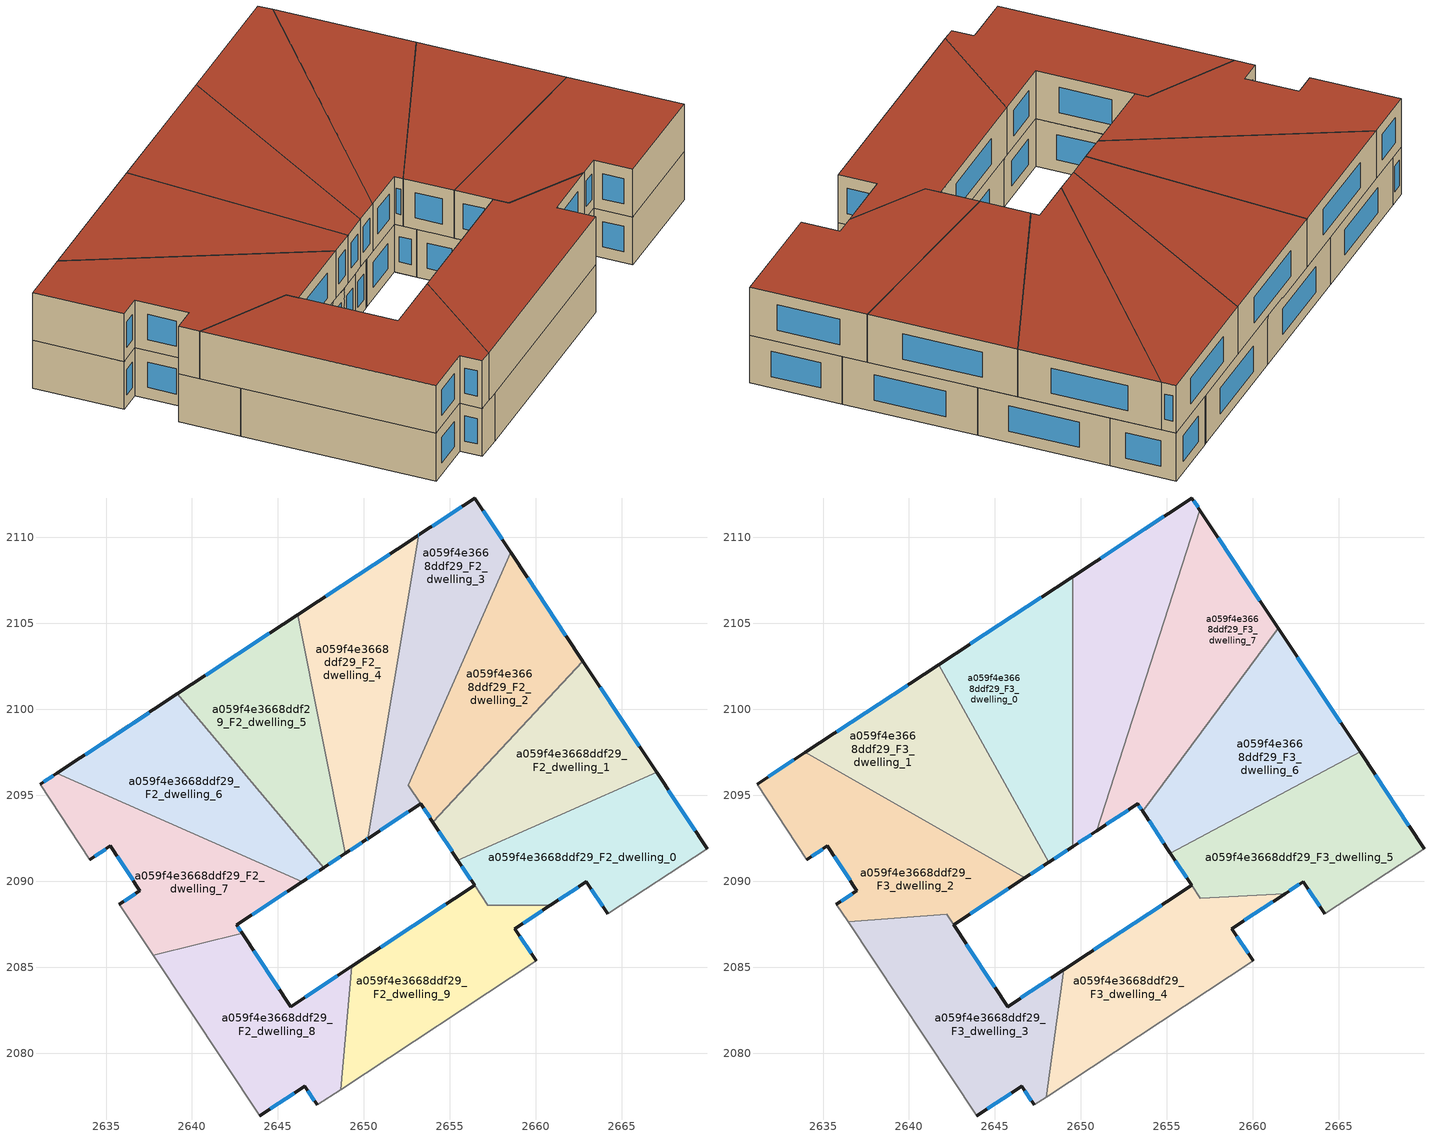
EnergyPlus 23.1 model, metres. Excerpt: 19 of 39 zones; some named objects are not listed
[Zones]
a059f4e3668ddf29_F2_dwelling_0
 floor to a059f4e3668ddf29_F1_dwelling_0 (EU_floor_Construction): 2667.02,2096.33 2669.95,2091.9 2664.18,2088.11 2662.94,2089.99 2660.85,2088.61 2657.2,2088.61 2655.46,2091.23 z6
 wall outside (EU_wall_Construction): 2669.95,2091.9 2667.02,2096.33 / 2660.85,2088.61 2662.94,2089.99 2664.18,2088.11 / 2655.46,2091.23 2656.44,2089.76 z6:9
 wall adiabatic (EU_wall_Construction): 2664.18,2088.11 2669.95,2091.9 z6:9
 wall to a059f4e3668ddf29_F2_dwelling_9 (EU_wall_Construction): 2656.44,2089.76 2657.2,2088.61 2660.85,2088.61 z6:9
 wall to a059f4e3668ddf29_F2_dwelling_1 (EU_wall_Construction): 2667.02,2096.33 2655.46,2091.23 z6:9
 window (EU_Window_Construction): 2669.26,2092.94 2667.71,2095.29 / 2663.23,2089.55 2663.89,2088.55 / 2661.34,2088.93 2662.45,2089.66 / 2655.69,2090.89 2656.21,2090.1 z6.7:8.3
a059f4e3668ddf29_F2_dwelling_1
 floor to a059f4e3668ddf29_F1_dwelling_1 (EU_floor_Construction): 2662.73,2102.8 2667.02,2096.33 2655.46,2091.23 2654.01,2093.43 z6
 wall outside (EU_wall_Construction): 2654.01,2093.43 2655.46,2091.23 / 2667.02,2096.33 2662.73,2102.8 z6:9
 wall to a059f4e3668ddf29_F2_dwelling_2 (EU_wall_Construction): 2662.73,2102.8 2654.01,2093.43 z6:9
 window (EU_Window_Construction): 2654.35,2092.92 2655.12,2091.75 / 2666.01,2097.85 2663.74,2101.28 z6.7:8.3
a059f4e3668ddf29_F2_dwelling_2
 floor to a059f4e3668ddf29_F1_dwelling_2 (EU_floor_Construction): 2658.53,2109.14 2662.73,2102.8 2654.01,2093.43 2652.58,2095.59 z6
 wall outside (EU_wall_Construction): 2662.73,2102.8 2658.53,2109.14 / 2653.3,2094.51 2654.01,2093.43 z6:9
 wall to a059f4e3668ddf29_F2_dwelling_3 (EU_wall_Construction): 2658.53,2109.14 2652.59,2095.6 / 2652.58,2095.59 2653.3,2094.51 z6:9
 window (EU_Window_Construction): 2661.75,2104.29 2659.52,2107.65 / 2653.47,2094.25 2653.84,2093.68 z6.7:8.3
a059f4e3668ddf29_F2_dwelling_3
 floor to a059f4e3668ddf29_F1_dwelling_3 (EU_floor_Construction): 2656.45,2112.29 2658.53,2109.14 2652.58,2095.59 2653.3,2094.5 2650.22,2092.48 2653.19,2110.14 z6
 wall outside (EU_wall_Construction): 2658.53,2109.14 2656.45,2112.29 2653.19,2110.14 / 2650.22,2092.48 2653.3,2094.5 z6:9
 wall to a059f4e3668ddf29_F2_dwelling_4 (EU_wall_Construction): 2653.19,2110.14 2650.22,2092.48 z6:9
 window (EU_Window_Construction): 2658.04,2109.88 2656.94,2111.55 / 2650.94,2092.95 2652.58,2094.03 / 2655.69,2111.78 2653.96,2110.64 z6.7:8.3
a059f4e3668ddf29_F2_dwelling_4
 floor to a059f4e3668ddf29_F1_dwelling_4 (EU_floor_Construction): 2653.19,2110.14 2650.22,2092.48 2650.16,2092.44 2648.92,2091.62 2646.14,2105.5 2653.14,2110.1 z6
 wall outside (EU_wall_Construction): 2653.19,2110.14 2653.14,2110.1 2646.14,2105.5 / 2648.92,2091.62 2650.16,2092.44 2650.22,2092.48 z6:9
 wall to a059f4e3668ddf29_F2_dwelling_5 (EU_wall_Construction): 2646.14,2105.5 2648.92,2091.62 z6:9
 window (EU_Window_Construction): 2651.49,2109.02 2647.78,2106.58 / 2653.18,2110.13 2653.15,2110.11 / 2650.18,2092.45 2650.21,2092.47 / 2649.21,2091.81 2649.87,2092.25 z6.7:8.3
a059f4e3668ddf29_F2_dwelling_5
 floor to a059f4e3668ddf29_F1_dwelling_5 (EU_floor_Construction): 2646.14,2105.5 2648.92,2091.62 2647.67,2090.8 2639.15,2100.89 z6
 wall outside (EU_wall_Construction): 2647.67,2090.8 2648.92,2091.62 / 2646.14,2105.5 2639.15,2100.89 z6:9
 wall to a059f4e3668ddf29_F2_dwelling_6 (EU_wall_Construction): 2639.15,2100.89 2647.67,2090.8 z6:9
 window (EU_Window_Construction): 2647.96,2090.99 2648.62,2091.43 / 2644.5,2104.42 2640.79,2101.98 z6.7:8.3
a059f4e3668ddf29_F2_dwelling_6
 floor to a059f4e3668ddf29_F1_dwelling_6 (EU_floor_Construction): 2639.15,2100.89 2647.67,2090.8 2646.42,2089.98 2632.15,2096.29 z6
 wall outside (EU_wall_Construction): 2646.42,2089.98 2647.67,2090.8 / 2639.15,2100.89 2632.15,2096.29 z6:9
 wall to a059f4e3668ddf29_F2_dwelling_7 (EU_wall_Construction): 2632.15,2096.29 2646.42,2089.98 z6:9
 window (EU_Window_Construction): 2646.71,2090.17 2647.37,2090.61 / 2637.5,2099.81 2633.79,2097.37 z6.7:8.3
a059f4e3668ddf29_F2_dwelling_7
 floor to a059f4e3668ddf29_F1_dwelling_7 (EU_floor_Construction): 2646.42,2089.98 2642.59,2087.46 2642.92,2086.97 2637.75,2085.69 2635.78,2088.67 2636.98,2089.45 2635.26,2092.06 2634.05,2091.27 2631.16,2095.64 2632.15,2096.29 z6
 wall outside (EU_wall_Construction): 2634.05,2091.27 2635.26,2092.06 2636.98,2089.45 2635.78,2088.67 / 2632.15,2096.29 2631.16,2095.64 / 2642.92,2086.97 2642.59,2087.46 2646.42,2089.98 z6:9
 wall adiabatic (EU_wall_Construction): 2631.16,2095.64 2634.05,2091.27 / 2635.78,2088.67 2637.75,2085.69 z6:9
 wall to a059f4e3668ddf29_F2_dwelling_8 (EU_wall_Construction): 2637.75,2085.69 2642.92,2086.97 z6:9
 window (EU_Window_Construction): 2635.66,2091.45 2636.57,2090.06 / 2634.34,2091.45 2634.97,2091.87 / 2631.92,2096.14 2631.39,2095.79 / 2643.49,2088.05 2645.52,2089.39 / 2642.84,2087.09 2642.67,2087.35 / 2636.7,2089.26 2636.06,2088.85 z6.7:8.3
a059f4e3668ddf29_F2_dwelling_8
 floor to a059f4e3668ddf29_F1_dwelling_8 (EU_floor_Construction): 2649.29,2085.05 2648.64,2077.88 2647.29,2077 2646.56,2078.09 2643.93,2076.36 2637.75,2085.69 2642.92,2086.97 2645.74,2082.71 z6
 wall outside (EU_wall_Construction): 2649.29,2085.05 2645.74,2082.71 2642.92,2086.97 / 2643.93,2076.36 2646.56,2078.09 2647.29,2077 z6:9
 wall adiabatic (EU_wall_Construction): 2637.75,2085.69 2643.93,2076.36 / 2647.29,2077 2648.64,2077.88 z6:9
 wall to a059f4e3668ddf29_F2_dwelling_9 (EU_wall_Construction): 2648.64,2077.88 2649.29,2085.05 z6:9
 window (EU_Window_Construction): 2645.08,2083.71 2643.58,2085.97 / 2648.46,2084.5 2646.57,2083.26 / 2646.73,2077.83 2647.12,2077.25 / 2644.55,2076.76 2645.94,2077.68 z6.7:8.3
a059f4e3668ddf29_F2_dwelling_9
 floor to a059f4e3668ddf29_F1_dwelling_9 (EU_floor_Construction): 2660.85,2088.61 2658.78,2087.25 2660.02,2085.38 2648.64,2077.88 2649.29,2085.05 2656.44,2089.76 2657.2,2088.61 z6
 wall outside (EU_wall_Construction): 2660.02,2085.38 2658.78,2087.25 2660.85,2088.61 / 2656.44,2089.76 2649.29,2085.05 z6:9
 wall adiabatic (EU_wall_Construction): 2648.64,2077.88 2660.02,2085.38 z6:9
 window (EU_Window_Construction): 2659.27,2087.57 2660.36,2088.29 / 2659.73,2085.82 2659.07,2086.81 / 2654.76,2088.65 2650.97,2086.16 z6.7:8.3
a059f4e3668ddf29_F3_dwelling_0
 floor to a059f4e3668ddf29_F2_dwelling_5 (EU_floor_Construction): 2646.14,2105.5 2648.92,2091.62 2648.13,2091.11 2641.74,2102.6 z9
 floor to a059f4e3668ddf29_F2_dwelling_4 (EU_floor_Construction): 2649.52,2107.72 2649.52,2092.02 2648.92,2091.62 2646.14,2105.5 z9
 wall outside (EU_wall_Construction): 2648.13,2091.11 2649.52,2092.02 / 2649.52,2107.72 2641.74,2102.61 z9:12
 wall to a059f4e3668ddf29_F3_dwelling_1 (EU_wall_Construction): 2641.74,2102.61 2648.13,2091.11 z9:12
 wall to a059f4e3668ddf29_F3_dwelling_8 (EU_wall_Construction): 2649.52,2092.02 2649.52,2107.72 z9:12
 window (EU_Window_Construction): 2648.46,2091.32 2649.19,2091.8 / 2647.69,2106.52 2643.57,2103.81 z9.7:11.3
 roof outside (EU_roof_Construction): 2649.52,2092.02 2649.52,2107.72 2641.74,2102.61 2648.13,2091.11 z12
a059f4e3668ddf29_F3_dwelling_1
 floor to a059f4e3668ddf29_F2_dwelling_6 (EU_floor_Construction): 2639.15,2100.89 2647.67,2090.8 2646.74,2090.19 2633.97,2097.49 z9
 floor to a059f4e3668ddf29_F2_dwelling_5 (EU_floor_Construction): 2641.74,2102.6 2648.13,2091.11 2647.67,2090.8 2639.15,2100.89 z9
 wall outside (EU_wall_Construction): 2646.74,2090.19 2648.13,2091.11 / 2641.74,2102.61 2633.97,2097.49 z9:12
 wall to a059f4e3668ddf29_F3_dwelling_2 (EU_wall_Construction): 2633.97,2097.49 2646.74,2090.19 z9:12
 window (EU_Window_Construction): 2647.07,2090.41 2647.81,2090.89 / 2639.92,2101.4 2635.8,2098.69 z9.7:11.3
 roof outside (EU_roof_Construction): 2648.13,2091.11 2641.74,2102.61 2633.97,2097.49 2646.74,2090.19 z12
a059f4e3668ddf29_F3_dwelling_2
 floor to a059f4e3668ddf29_F2_dwelling_7 (EU_floor_Construction): 2646.42,2089.98 2642.59,2087.46 2642.19,2088.07 2636.46,2087.65 2635.78,2088.67 2636.98,2089.45 2635.26,2092.06 2634.05,2091.27 2631.16,2095.64 2632.15,2096.29 z9
 floor to a059f4e3668ddf29_F2_dwelling_6 (EU_floor_Construction): 2646.74,2090.19 2646.42,2089.98 2632.15,2096.29 2633.97,2097.49 z9
 wall outside (EU_wall_Construction): 2634.05,2091.27 2635.26,2092.06 2636.98,2089.45 2635.78,2088.67 / 2633.97,2097.49 2631.16,2095.64 / 2642.59,2087.46 2646.74,2090.19 z9:12
 wall adiabatic (EU_wall_Construction): 2635.78,2088.67 2636.46,2087.65 / 2631.16,2095.64 2634.05,2091.27 z9:12
 wall to a059f4e3668ddf29_F3_dwelling_3 (EU_wall_Construction): 2636.46,2087.65 2642.19,2088.07 2642.59,2087.46 z9:12
 window (EU_Window_Construction): 2636.7,2089.26 2636.06,2088.85 / 2635.66,2091.45 2636.57,2090.06 / 2634.34,2091.45 2634.97,2091.87 / 2633.31,2097.06 2631.82,2096.07 / 2643.57,2088.1 2645.77,2089.55 z9.7:11.3
 roof outside (EU_roof_Construction): 2646.74,2090.19 2633.97,2097.49 2631.16,2095.64 2634.05,2091.27 2635.26,2092.06 2636.98,2089.45 2635.78,2088.67 2636.46,2087.65 2642.19,2088.07 2642.59,2087.46 z12
a059f4e3668ddf29_F3_dwelling_3
 floor to a059f4e3668ddf29_F2_dwelling_8 (EU_floor_Construction): 2649,2084.86 2647.98,2077.45 2647.29,2077 2646.56,2078.09 2643.93,2076.36 2637.75,2085.69 2642.92,2086.97 2645.74,2082.71 z9
 floor to a059f4e3668ddf29_F2_dwelling_7 (EU_floor_Construction): 2642.19,2088.07 2642.92,2086.97 2637.75,2085.69 2636.46,2087.65 z9
 wall outside (EU_wall_Construction): 2649,2084.86 2645.74,2082.71 2642.59,2087.46 / 2643.93,2076.36 2646.56,2078.09 2647.29,2077 z9:12
 wall to a059f4e3668ddf29_F3_dwelling_4 (EU_wall_Construction): 2647.98,2077.45 2649,2084.86 z9:12
 wall adiabatic (EU_wall_Construction): 2647.29,2077 2647.98,2077.45 / 2636.46,2087.65 2643.93,2076.36 z9:12
 window (EU_Window_Construction): 2648.24,2084.36 2646.51,2083.22 / 2646.73,2077.83 2647.12,2077.25 / 2644.55,2076.76 2645.94,2077.68 / 2645,2083.83 2643.33,2086.35 z9.7:11.3
 roof outside (EU_roof_Construction): 2647.98,2077.45 2649,2084.86 2645.74,2082.71 2642.19,2088.07 2636.46,2087.65 2643.93,2076.36 2646.56,2078.09 2647.29,2077 z12
a059f4e3668ddf29_F3_dwelling_4
 floor to a059f4e3668ddf29_F2_dwelling_9 (EU_floor_Construction): 2660.85,2088.61 2658.78,2087.25 2660.02,2085.38 2648.64,2077.88 2649.29,2085.05 2656.44,2089.76 2657.2,2088.61 z9
 floor to a059f4e3668ddf29_F2_dwelling_0 (EU_floor_Construction): 2661.88,2089.29 2660.85,2088.61 2657.2,2088.61 2656.93,2089.02 z9
 floor to a059f4e3668ddf29_F2_dwelling_8 (EU_floor_Construction): 2649.29,2085.05 2648.64,2077.88 2647.98,2077.45 2649,2084.86 z9
 wall outside (EU_wall_Construction): 2656.44,2089.76 2649,2084.86 / 2660.02,2085.38 2658.78,2087.25 2661.88,2089.29 z9:12
 wall adiabatic (EU_wall_Construction): 2647.98,2077.45 2660.02,2085.38 z9:12
 wall to a059f4e3668ddf29_F3_dwelling_5 (EU_wall_Construction): 2661.88,2089.29 2656.93,2089.02 2656.44,2089.76 z9:12
 window (EU_Window_Construction): 2654.69,2088.61 2650.75,2086.01 / 2659.51,2087.73 2661.15,2088.81 / 2659.73,2085.82 2659.07,2086.81 z9.7:11.3
 roof outside (EU_roof_Construction): 2660.02,2085.38 2658.78,2087.25 2661.88,2089.29 2656.93,2089.02 2656.44,2089.76 2649,2084.86 2647.98,2077.45 z12
a059f4e3668ddf29_F3_dwelling_5
 floor to a059f4e3668ddf29_F2_dwelling_0 (EU_floor_Construction): 2667.02,2096.33 2669.95,2091.9 2664.18,2088.11 2662.94,2089.99 2661.88,2089.29 2656.93,2089.02 2655.47,2091.23 z9
 floor to a059f4e3668ddf29_F2_dwelling_1 (EU_floor_Construction): 2666.23,2097.52 2667.02,2096.33 2655.47,2091.23 2655.2,2091.64 z9
 wall outside (EU_wall_Construction): 2669.95,2091.9 2666.23,2097.52 / 2661.88,2089.29 2662.94,2089.99 2664.18,2088.11 / 2655.2,2091.64 2656.44,2089.76 z9:12
 wall to a059f4e3668ddf29_F3_dwelling_6 (EU_wall_Construction): 2666.23,2097.52 2655.2,2091.64 z9:12
 wall adiabatic (EU_wall_Construction): 2664.18,2088.11 2669.95,2091.9 z9:12
 window (EU_Window_Construction): 2669.08,2093.22 2667.1,2096.2 / 2663.23,2089.55 2663.89,2088.55 / 2662.13,2089.45 2662.69,2089.82 / 2655.49,2091.2 2656.15,2090.2 z9.7:11.3
 roof outside (EU_roof_Construction): 2669.95,2091.9 2666.23,2097.52 2655.2,2091.64 2656.93,2089.02 2661.88,2089.29 2662.94,2089.99 2664.18,2088.11 z12
a059f4e3668ddf29_F3_dwelling_6
 floor to a059f4e3668ddf29_F2_dwelling_1 (EU_floor_Construction): 2662.73,2102.8 2666.23,2097.52 2655.2,2091.64 2654.01,2093.43 z9
 floor to a059f4e3668ddf29_F2_dwelling_2 (EU_floor_Construction): 2661.47,2104.71 2662.73,2102.8 2654.01,2093.43 2653.58,2094.08 z9
 wall outside (EU_wall_Construction): 2653.58,2094.08 2655.2,2091.64 / 2666.23,2097.52 2661.47,2104.71 z9:12
 wall to a059f4e3668ddf29_F3_dwelling_7 (EU_wall_Construction): 2661.47,2104.71 2653.58,2094.08 z9:12
 window (EU_Window_Construction): 2653.96,2093.51 2654.82,2092.21 / 2665.11,2099.21 2662.59,2103.02 z9.7:11.3
 roof outside (EU_roof_Construction): 2666.23,2097.52 2661.47,2104.71 2653.58,2094.08 2655.2,2091.64 z12
a059f4e3668ddf29_F3_dwelling_7
 floor to a059f4e3668ddf29_F2_dwelling_2 (EU_floor_Construction): 2658.53,2109.14 2661.47,2104.71 2653.58,2094.08 2652.59,2095.6 z9
 floor to a059f4e3668ddf29_F2_dwelling_3 (EU_floor_Construction): 2656.92,2111.58 2658.53,2109.14 2652.58,2095.59 2653.3,2094.5 2650.91,2092.93 z9
 wall outside (EU_wall_Construction): 2650.91,2092.93 2653.3,2094.5 2653.58,2094.08 / 2661.47,2104.71 2656.92,2111.58 z9:12
 wall to a059f4e3668ddf29_F3_dwelling_8 (EU_wall_Construction): 2656.92,2111.58 2650.91,2092.93 z9:12
 window (EU_Window_Construction): 2653.37,2094.41 2653.51,2094.18 / 2651.47,2093.3 2652.74,2094.14 / 2660.4,2106.32 2657.99,2109.96 z9.7:11.3
 roof outside (EU_roof_Construction): 2653.58,2094.08 2661.47,2104.71 2656.92,2111.58 2650.91,2092.93 2653.3,2094.5 z12
a059f4e3668ddf29_F3_dwelling_8
 floor to a059f4e3668ddf29_F2_dwelling_3 (EU_floor_Construction): 2656.45,2112.29 2656.92,2111.58 2650.91,2092.93 2650.22,2092.48 2653.19,2110.14 z9
 floor to a059f4e3668ddf29_F2_dwelling_4 (EU_floor_Construction): 2653.19,2110.14 2650.22,2092.48 2650.2,2092.46 2649.52,2092.02 2649.52,2107.72 z9
 wall outside (EU_wall_Construction): 2649.52,2092.02 2650.91,2092.93 / 2656.92,2111.58 2656.45,2112.29 2649.52,2107.72 z9:12
 window (EU_Window_Construction): 2649.85,2092.23 2650.58,2092.72 / 2654.82,2111.21 2651.15,2108.79 / 2656.81,2111.74 2656.56,2112.12 z9.7:11.3
 roof outside (EU_roof_Construction): 2650.91,2092.93 2656.92,2111.58 2656.45,2112.29 2649.52,2107.72 2649.52,2092.02 z12
[Building]
EU S2 Campaign: North Axis=0; Terrain=City; Solar Distribution=FullExterior
[Site:Location]
Budapest.Ferenc.Liszt.Intl.AP: Latitude=47.437; Longitude=19.256; Time Zone=1; Elevation=185
[SizingPeriod:WeatherFileDays]
AnnualSizingPeriod: Begin Month=1; Begin Day of Month=1; End Month=12; End Day of Month=31; Day of Week for Start Day=Monday; Use Weather File Daylight Saving Period=No; Use Weather File Rain and Snow Indicators=No
[MATERIAL]
EU_InternalMass_Material: Roughness=MediumRough; Thickness=0.1; Conductivity=1; Density=1800; Specific Heat=900; Thermal Absorptance=0.9; Solar Absorptance=0.7; Visible Absorptance=0.7
[MATERIAL:NOMASS] Roughness=MediumRough; Thermal Absorptance=0.9; Solar Absorptance=0.7; Visible Absorptance=0.7
Name | Thermal Resistance
EU_wall_NoMass | 0.832559
EU_roof_NoMass | 1.39638
EU_floor_NoMass | 0.872794
[WINDOWMATERIAL:SIMPLEGLAZINGSYSTEM]
EU_Window_SimpleGlazing: UFactor=2.79869; Solar Heat Gain Coefficient=0.75; Visible Transmittance=0.75
[CONSTRUCTION]
EU_wall_Construction: EU_wall_NoMass
EU_roof_Construction: EU_roof_NoMass
EU_floor_Construction: EU_floor_NoMass
EU_Window_Construction: EU_Window_SimpleGlazing
EU_InternalMass_Construction: EU_InternalMass_Material
[ZONE] Type=1; Multiplier=1; Ceiling Height=autocalculate; Floor Area=autocalculate; Part of Total Floor Area=Yes
Name | Volume
a059f4e3668ddf29_F2_dwelling_0 | 190.693
a059f4e3668ddf29_F3_dwelling_0 | 215.771
a059f4e3668ddf29_F2_dwelling_1 | 194.149
a059f4e3668ddf29_F3_dwelling_1 | 215.715
a059f4e3668ddf29_F2_dwelling_2 | 190.275
a059f4e3668ddf29_F3_dwelling_2 | 217.192
a059f4e3668ddf29_F2_dwelling_3 | 195.438
a059f4e3668ddf29_F3_dwelling_3 | 214.326
a059f4e3668ddf29_F2_dwelling_4 | 196.84
a059f4e3668ddf29_F3_dwelling_4 | 211.897
a059f4e3668ddf29_F2_dwelling_5 | 194.174
a059f4e3668ddf29_F3_dwelling_5 | 219.558
a059f4e3668ddf29_F2_dwelling_6 | 194.167
a059f4e3668ddf29_F3_dwelling_6 | 215.74
a059f4e3668ddf29_F2_dwelling_7 | 194.162
a059f4e3668ddf29_F3_dwelling_7 | 215.765
a059f4e3668ddf29_F2_dwelling_8 | 196.319
a059f4e3668ddf29_F3_dwelling_8 | 215.723
a059f4e3668ddf29_F2_dwelling_9 | 195.504
[INTERNALMASS] Construction=EU_InternalMass_Construction
Name | Zone or ZoneList | Surface Area
a059f4e3668ddf29_F2_dwelling_0_EU_InternalMass | a059f4e3668ddf29_F2_dwelling_0 | 63.5627
a059f4e3668ddf29_F2_dwelling_1_EU_InternalMass | a059f4e3668ddf29_F2_dwelling_1 | 64.7164
a059f4e3668ddf29_F2_dwelling_2_EU_InternalMass | a059f4e3668ddf29_F2_dwelling_2 | 63.4264
a059f4e3668ddf29_F2_dwelling_3_EU_InternalMass | a059f4e3668ddf29_F2_dwelling_3 | 65.1438
a059f4e3668ddf29_F2_dwelling_4_EU_InternalMass | a059f4e3668ddf29_F2_dwelling_4 | 65.6152
a059f4e3668ddf29_F2_dwelling_5_EU_InternalMass | a059f4e3668ddf29_F2_dwelling_5 | 64.7247
a059f4e3668ddf29_F2_dwelling_6_EU_InternalMass | a059f4e3668ddf29_F2_dwelling_6 | 64.7224
a059f4e3668ddf29_F2_dwelling_7_EU_InternalMass | a059f4e3668ddf29_F2_dwelling_7 | 64.7205
a059f4e3668ddf29_F2_dwelling_8_EU_InternalMass | a059f4e3668ddf29_F2_dwelling_8 | 65.4453
a059f4e3668ddf29_F2_dwelling_9_EU_InternalMass | a059f4e3668ddf29_F2_dwelling_9 | 65.1627
a059f4e3668ddf29_F3_dwelling_0_EU_InternalMass | a059f4e3668ddf29_F3_dwelling_0 | 71.9239
a059f4e3668ddf29_F3_dwelling_1_EU_InternalMass | a059f4e3668ddf29_F3_dwelling_1 | 71.9051
a059f4e3668ddf29_F3_dwelling_2_EU_InternalMass | a059f4e3668ddf29_F3_dwelling_2 | 72.3961
a059f4e3668ddf29_F3_dwelling_3_EU_InternalMass | a059f4e3668ddf29_F3_dwelling_3 | 71.4435
a059f4e3668ddf29_F3_dwelling_4_EU_InternalMass | a059f4e3668ddf29_F3_dwelling_4 | 70.6331
a059f4e3668ddf29_F3_dwelling_5_EU_InternalMass | a059f4e3668ddf29_F3_dwelling_5 | 73.1919
a059f4e3668ddf29_F3_dwelling_6_EU_InternalMass | a059f4e3668ddf29_F3_dwelling_6 | 71.9131
a059f4e3668ddf29_F3_dwelling_7_EU_InternalMass | a059f4e3668ddf29_F3_dwelling_7 | 71.9218
a059f4e3668ddf29_F3_dwelling_8_EU_InternalMass | a059f4e3668ddf29_F3_dwelling_8 | 71.9075
[OTHEREQUIPMENT] Fuel Type=Electricity; Design Level Calculation Method=Watts/Area; Power per Zone Floor Area=1; Fraction Latent=0; Fraction Radiant=0; Fraction Lost=0; Carbon Dioxide Generation Rate=0; EndUse Subcategory=EU_Step8_InternalGains
Name | Zone or ZoneList or Space or SpaceList | Schedule
EU_Step8_InternalGain_a059f4e3668ddf29_F2_dwelling_0_f000 | a059f4e3668ddf29_F2_dwelling_0 | EU_Step8_GainSchedule_a059f4e3668ddf29_F2_dwelling_0_f000
EU_Step8_InternalGain_a059f4e3668ddf29_F2_dwelling_1_f000 | a059f4e3668ddf29_F2_dwelling_1 | EU_Step8_GainSchedule_a059f4e3668ddf29_F2_dwelling_1_f000
EU_Step8_InternalGain_a059f4e3668ddf29_F2_dwelling_2_f000 | a059f4e3668ddf29_F2_dwelling_2 | EU_Step8_GainSchedule_a059f4e3668ddf29_F2_dwelling_2_f000
EU_Step8_InternalGain_a059f4e3668ddf29_F2_dwelling_3_f000 | a059f4e3668ddf29_F2_dwelling_3 | EU_Step8_GainSchedule_a059f4e3668ddf29_F2_dwelling_3_f000
EU_Step8_InternalGain_a059f4e3668ddf29_F2_dwelling_4_f000 | a059f4e3668ddf29_F2_dwelling_4 | EU_Step8_GainSchedule_a059f4e3668ddf29_F2_dwelling_4_f000
EU_Step8_InternalGain_a059f4e3668ddf29_F2_dwelling_5_f000 | a059f4e3668ddf29_F2_dwelling_5 | EU_Step8_GainSchedule_a059f4e3668ddf29_F2_dwelling_5_f000
EU_Step8_InternalGain_a059f4e3668ddf29_F2_dwelling_6_f000 | a059f4e3668ddf29_F2_dwelling_6 | EU_Step8_GainSchedule_a059f4e3668ddf29_F2_dwelling_6_f000
EU_Step8_InternalGain_a059f4e3668ddf29_F2_dwelling_7_f000 | a059f4e3668ddf29_F2_dwelling_7 | EU_Step8_GainSchedule_a059f4e3668ddf29_F2_dwelling_7_f000
EU_Step8_InternalGain_a059f4e3668ddf29_F2_dwelling_8_f000 | a059f4e3668ddf29_F2_dwelling_8 | EU_Step8_GainSchedule_a059f4e3668ddf29_F2_dwelling_8_f000
EU_Step8_InternalGain_a059f4e3668ddf29_F2_dwelling_9_f000 | a059f4e3668ddf29_F2_dwelling_9 | EU_Step8_GainSchedule_a059f4e3668ddf29_F2_dwelling_9_f000
EU_Step8_InternalGain_a059f4e3668ddf29_F3_dwelling_0_f000 | a059f4e3668ddf29_F3_dwelling_0 | EU_Step8_GainSchedule_a059f4e3668ddf29_F3_dwelling_0_f000
EU_Step8_InternalGain_a059f4e3668ddf29_F3_dwelling_1_f000 | a059f4e3668ddf29_F3_dwelling_1 | EU_Step8_GainSchedule_a059f4e3668ddf29_F3_dwelling_1_f000
EU_Step8_InternalGain_a059f4e3668ddf29_F3_dwelling_2_f000 | a059f4e3668ddf29_F3_dwelling_2 | EU_Step8_GainSchedule_a059f4e3668ddf29_F3_dwelling_2_f000
EU_Step8_InternalGain_a059f4e3668ddf29_F3_dwelling_3_f000 | a059f4e3668ddf29_F3_dwelling_3 | EU_Step8_GainSchedule_a059f4e3668ddf29_F3_dwelling_3_f000
EU_Step8_InternalGain_a059f4e3668ddf29_F3_dwelling_4_f000 | a059f4e3668ddf29_F3_dwelling_4 | EU_Step8_GainSchedule_a059f4e3668ddf29_F3_dwelling_4_f000
EU_Step8_InternalGain_a059f4e3668ddf29_F3_dwelling_5_f000 | a059f4e3668ddf29_F3_dwelling_5 | EU_Step8_GainSchedule_a059f4e3668ddf29_F3_dwelling_5_f000
EU_Step8_InternalGain_a059f4e3668ddf29_F3_dwelling_6_f000 | a059f4e3668ddf29_F3_dwelling_6 | EU_Step8_GainSchedule_a059f4e3668ddf29_F3_dwelling_6_f000
EU_Step8_InternalGain_a059f4e3668ddf29_F3_dwelling_7_f000 | a059f4e3668ddf29_F3_dwelling_7 | EU_Step8_GainSchedule_a059f4e3668ddf29_F3_dwelling_7_f000
EU_Step8_InternalGain_a059f4e3668ddf29_F3_dwelling_8_f000 | a059f4e3668ddf29_F3_dwelling_8 | EU_Step8_GainSchedule_a059f4e3668ddf29_F3_dwelling_8_f000
[ZONEVENTILATION:DESIGNFLOWRATE] Schedule=EU_AlwaysOn; Design Flow Rate Calculation Method=AirChanges/Hour; Air Changes per Hour=0.475469; Ventilation Type=Natural; Fan Pressure Rise=0; Fan Total Efficiency=1; Constant Term Coefficient=1; Temperature Term Coefficient=0; Velocity Term Coefficient=0; Velocity Squared Term Coefficient=0; Minimum Indoor Temperature=-100; Maximum Indoor Temperature=100; Delta Temperature=-100; Minimum Outdoor Temperature=-100; Maximum Outdoor Temperature=100; Maximum Wind Speed=40
Name | Zone or ZoneList or Space or SpaceList
EU_ConstantAir_a059f4e3668ddf29_F2_dwelling_0 | a059f4e3668ddf29_F2_dwelling_0
EU_ConstantAir_a059f4e3668ddf29_F2_dwelling_1 | a059f4e3668ddf29_F2_dwelling_1
EU_ConstantAir_a059f4e3668ddf29_F2_dwelling_2 | a059f4e3668ddf29_F2_dwelling_2
EU_ConstantAir_a059f4e3668ddf29_F2_dwelling_3 | a059f4e3668ddf29_F2_dwelling_3
EU_ConstantAir_a059f4e3668ddf29_F2_dwelling_4 | a059f4e3668ddf29_F2_dwelling_4
EU_ConstantAir_a059f4e3668ddf29_F2_dwelling_5 | a059f4e3668ddf29_F2_dwelling_5
EU_ConstantAir_a059f4e3668ddf29_F2_dwelling_6 | a059f4e3668ddf29_F2_dwelling_6
EU_ConstantAir_a059f4e3668ddf29_F2_dwelling_7 | a059f4e3668ddf29_F2_dwelling_7
EU_ConstantAir_a059f4e3668ddf29_F2_dwelling_8 | a059f4e3668ddf29_F2_dwelling_8
EU_ConstantAir_a059f4e3668ddf29_F2_dwelling_9 | a059f4e3668ddf29_F2_dwelling_9
EU_ConstantAir_a059f4e3668ddf29_F3_dwelling_0 | a059f4e3668ddf29_F3_dwelling_0
EU_ConstantAir_a059f4e3668ddf29_F3_dwelling_1 | a059f4e3668ddf29_F3_dwelling_1
EU_ConstantAir_a059f4e3668ddf29_F3_dwelling_2 | a059f4e3668ddf29_F3_dwelling_2
EU_ConstantAir_a059f4e3668ddf29_F3_dwelling_3 | a059f4e3668ddf29_F3_dwelling_3
EU_ConstantAir_a059f4e3668ddf29_F3_dwelling_4 | a059f4e3668ddf29_F3_dwelling_4
EU_ConstantAir_a059f4e3668ddf29_F3_dwelling_5 | a059f4e3668ddf29_F3_dwelling_5
EU_ConstantAir_a059f4e3668ddf29_F3_dwelling_6 | a059f4e3668ddf29_F3_dwelling_6
EU_ConstantAir_a059f4e3668ddf29_F3_dwelling_7 | a059f4e3668ddf29_F3_dwelling_7
EU_ConstantAir_a059f4e3668ddf29_F3_dwelling_8 | a059f4e3668ddf29_F3_dwelling_8
[HVACTEMPLATE:ZONE:IDEALLOADSAIRSYSTEM] System Availability Schedule=EU_AlwaysOn; Maximum Heating Supply Air Temperature=50; Minimum Cooling Supply Air Temperature=13; Maximum Heating Supply Air Humidity Ratio=0.0156; Minimum Cooling Supply Air Humidity Ratio=0.0077; Heating Limit=NoLimit; Cooling Limit=NoLimit; Heating Availability Schedule=EU_AlwaysOn; Cooling Availability Schedule=EU_CoolingOff; Dehumidification Control Type=ConstantSensibleHeatRatio; Cooling Sensible Heat Ratio=0.7; Dehumidification Setpoint=60; Humidification Control Type=None; Humidification Setpoint=30; Outdoor Air Method=None; Outdoor Air Flow Rate per Person=0.00944; Outdoor Air Flow Rate per Zone Floor Area=0; Outdoor Air Flow Rate per Zone=0; Demand Controlled Ventilation Type=None; Outdoor Air Economizer Type=NoEconomizer; Heat Recovery Type=None; Sensible Heat Recovery Effectiveness=0.7; Latent Heat Recovery Effectiveness=0.65
Name | Template Thermostat
a059f4e3668ddf29_F2_dwelling_0 | EU_HeatOnly_a059f4e3668ddf29_F2_dwelling_0
a059f4e3668ddf29_F2_dwelling_1 | EU_HeatOnly_a059f4e3668ddf29_F2_dwelling_1
a059f4e3668ddf29_F2_dwelling_2 | EU_HeatOnly_a059f4e3668ddf29_F2_dwelling_2
a059f4e3668ddf29_F2_dwelling_3 | EU_HeatOnly_a059f4e3668ddf29_F2_dwelling_3
a059f4e3668ddf29_F2_dwelling_4 | EU_HeatOnly_a059f4e3668ddf29_F2_dwelling_4
a059f4e3668ddf29_F2_dwelling_5 | EU_HeatOnly_a059f4e3668ddf29_F2_dwelling_5
a059f4e3668ddf29_F2_dwelling_6 | EU_HeatOnly_a059f4e3668ddf29_F2_dwelling_6
a059f4e3668ddf29_F2_dwelling_7 | EU_HeatOnly_a059f4e3668ddf29_F2_dwelling_7
a059f4e3668ddf29_F2_dwelling_8 | EU_HeatOnly_a059f4e3668ddf29_F2_dwelling_8
a059f4e3668ddf29_F2_dwelling_9 | EU_HeatOnly_a059f4e3668ddf29_F2_dwelling_9
a059f4e3668ddf29_F3_dwelling_0 | EU_HeatOnly_a059f4e3668ddf29_F3_dwelling_0
a059f4e3668ddf29_F3_dwelling_1 | EU_HeatOnly_a059f4e3668ddf29_F3_dwelling_1
a059f4e3668ddf29_F3_dwelling_2 | EU_HeatOnly_a059f4e3668ddf29_F3_dwelling_2
a059f4e3668ddf29_F3_dwelling_3 | EU_HeatOnly_a059f4e3668ddf29_F3_dwelling_3
a059f4e3668ddf29_F3_dwelling_4 | EU_HeatOnly_a059f4e3668ddf29_F3_dwelling_4
a059f4e3668ddf29_F3_dwelling_5 | EU_HeatOnly_a059f4e3668ddf29_F3_dwelling_5
a059f4e3668ddf29_F3_dwelling_6 | EU_HeatOnly_a059f4e3668ddf29_F3_dwelling_6
a059f4e3668ddf29_F3_dwelling_7 | EU_HeatOnly_a059f4e3668ddf29_F3_dwelling_7
a059f4e3668ddf29_F3_dwelling_8 | EU_HeatOnly_a059f4e3668ddf29_F3_dwelling_8
[SIZING:ZONE] Zone Cooling Design Supply Air Temperature Input Method=SupplyAirTemperature; Zone Cooling Design Supply Air Temperature=13; Zone Heating Design Supply Air Temperature Input Method=SupplyAirTemperature; Zone Heating Design Supply Air Temperature=50; Zone Cooling Design Supply Air Humidity Ratio=0.008; Zone Heating Design Supply Air Humidity Ratio=0.008; Cooling Design Air Flow Method=DesignDay; Cooling Design Air Flow Rate=0; Cooling Minimum Air Flow per Zone Floor Area=0.000762; Cooling Minimum Air Flow=0; Cooling Minimum Air Flow Fraction=0.2; Heating Design Air Flow Method=DesignDay; Heating Design Air Flow Rate=0; Heating Maximum Air Flow per Zone Floor Area=0.002032; Heating Maximum Air Flow=0.141576; Heating Maximum Air Flow Fraction=0.3; Account for Dedicated Outdoor Air System=No; Dedicated Outdoor Air System Control Strategy=NeutralSupplyAir; Dedicated Outdoor Air Low Setpoint Temperature for Design=autosize; Dedicated Outdoor Air High Setpoint Temperature for Design=autosize; Zone Load Sizing Method=Sensible Load Only No Latent Load; Zone Latent Cooling Design Supply Air Humidity Ratio Input Method=HumidityRatioDifference; Zone Cooling Design Supply Air Humidity Ratio Difference=0.005; Zone Latent Heating Design Supply Air Humidity Ratio Input Method=HumidityRatioDifference; Zone Humidification Design Supply Air Humidity Ratio Difference=0.005
a059f4e3668ddf29_F2_dwelling_0; a059f4e3668ddf29_F2_dwelling_1; a059f4e3668ddf29_F2_dwelling_2; a059f4e3668ddf29_F2_dwelling_3; a059f4e3668ddf29_F2_dwelling_4; a059f4e3668ddf29_F2_dwelling_5; a059f4e3668ddf29_F2_dwelling_6; a059f4e3668ddf29_F2_dwelling_7; a059f4e3668ddf29_F2_dwelling_8; a059f4e3668ddf29_F2_dwelling_9; a059f4e3668ddf29_F3_dwelling_0; a059f4e3668ddf29_F3_dwelling_1; a059f4e3668ddf29_F3_dwelling_2; a059f4e3668ddf29_F3_dwelling_3; a059f4e3668ddf29_F3_dwelling_4; a059f4e3668ddf29_F3_dwelling_5; a059f4e3668ddf29_F3_dwelling_6; a059f4e3668ddf29_F3_dwelling_7; a059f4e3668ddf29_F3_dwelling_8
[SCHEDULE:CONSTANT]
Name | Hourly Value
EU_AlwaysOn | 1
EU_CoolingOff | 0
[SCHEDULE:FILE] Column Number=1; Rows to Skip at Top=0; Number of Hours of Data=8760; Column Separator=Comma; Interpolate to Timestep=No; Minutes per Item=60; Adjust Schedule for Daylight Savings=Yes
Name | File
EU_Step8_GainSchedule_a059f4e3668ddf29_F2_dwelling_0_f000 | ../../schedules/a059f4e3668ddf29/a059f4e3668ddf29_F2_dwelling_0_f000_gain.csv
EU_Step8_GainSchedule_a059f4e3668ddf29_F2_dwelling_1_f000 | ../../schedules/a059f4e3668ddf29/a059f4e3668ddf29_F2_dwelling_1_f000_gain.csv
EU_Step8_GainSchedule_a059f4e3668ddf29_F2_dwelling_2_f000 | ../../schedules/a059f4e3668ddf29/a059f4e3668ddf29_F2_dwelling_2_f000_gain.csv
EU_Step8_GainSchedule_a059f4e3668ddf29_F2_dwelling_3_f000 | ../../schedules/a059f4e3668ddf29/a059f4e3668ddf29_F2_dwelling_3_f000_gain.csv
EU_Step8_GainSchedule_a059f4e3668ddf29_F2_dwelling_4_f000 | ../../schedules/a059f4e3668ddf29/a059f4e3668ddf29_F2_dwelling_4_f000_gain.csv
EU_Step8_GainSchedule_a059f4e3668ddf29_F2_dwelling_5_f000 | ../../schedules/a059f4e3668ddf29/a059f4e3668ddf29_F2_dwelling_5_f000_gain.csv
EU_Step8_GainSchedule_a059f4e3668ddf29_F2_dwelling_6_f000 | ../../schedules/a059f4e3668ddf29/a059f4e3668ddf29_F2_dwelling_6_f000_gain.csv
EU_Step8_GainSchedule_a059f4e3668ddf29_F2_dwelling_7_f000 | ../../schedules/a059f4e3668ddf29/a059f4e3668ddf29_F2_dwelling_7_f000_gain.csv
EU_Step8_GainSchedule_a059f4e3668ddf29_F2_dwelling_8_f000 | ../../schedules/a059f4e3668ddf29/a059f4e3668ddf29_F2_dwelling_8_f000_gain.csv
EU_Step8_GainSchedule_a059f4e3668ddf29_F2_dwelling_9_f000 | ../../schedules/a059f4e3668ddf29/a059f4e3668ddf29_F2_dwelling_9_f000_gain.csv
EU_Step8_GainSchedule_a059f4e3668ddf29_F3_dwelling_0_f000 | ../../schedules/a059f4e3668ddf29/a059f4e3668ddf29_F3_dwelling_0_f000_gain.csv
EU_Step8_GainSchedule_a059f4e3668ddf29_F3_dwelling_1_f000 | ../../schedules/a059f4e3668ddf29/a059f4e3668ddf29_F3_dwelling_1_f000_gain.csv
EU_Step8_GainSchedule_a059f4e3668ddf29_F3_dwelling_2_f000 | ../../schedules/a059f4e3668ddf29/a059f4e3668ddf29_F3_dwelling_2_f000_gain.csv
EU_Step8_GainSchedule_a059f4e3668ddf29_F3_dwelling_3_f000 | ../../schedules/a059f4e3668ddf29/a059f4e3668ddf29_F3_dwelling_3_f000_gain.csv
EU_Step8_GainSchedule_a059f4e3668ddf29_F3_dwelling_4_f000 | ../../schedules/a059f4e3668ddf29/a059f4e3668ddf29_F3_dwelling_4_f000_gain.csv
EU_Step8_GainSchedule_a059f4e3668ddf29_F3_dwelling_5_f000 | ../../schedules/a059f4e3668ddf29/a059f4e3668ddf29_F3_dwelling_5_f000_gain.csv
EU_Step8_GainSchedule_a059f4e3668ddf29_F3_dwelling_6_f000 | ../../schedules/a059f4e3668ddf29/a059f4e3668ddf29_F3_dwelling_6_f000_gain.csv
EU_Step8_GainSchedule_a059f4e3668ddf29_F3_dwelling_7_f000 | ../../schedules/a059f4e3668ddf29/a059f4e3668ddf29_F3_dwelling_7_f000_gain.csv
EU_Step8_GainSchedule_a059f4e3668ddf29_F3_dwelling_8_f000 | ../../schedules/a059f4e3668ddf29/a059f4e3668ddf29_F3_dwelling_8_f000_gain.csv
